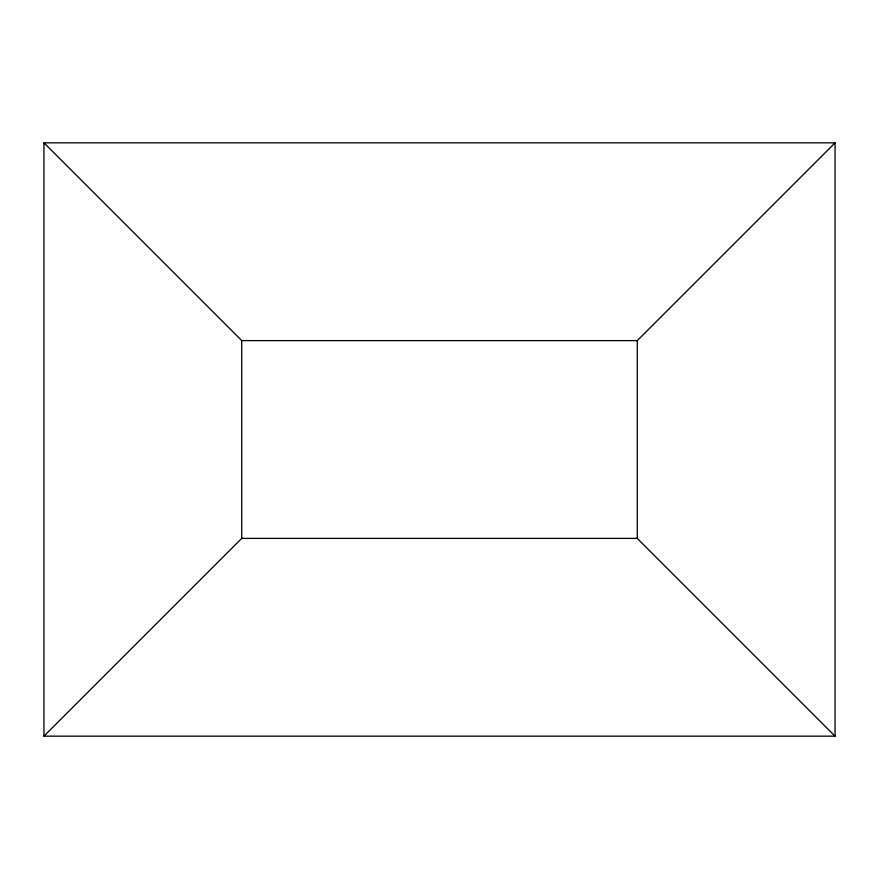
<?xml version="1.0" encoding="UTF-8"?>
<svg xmlns="http://www.w3.org/2000/svg" width="879" height="879" viewBox="0 0 879 879"><rect width="100%" height="100%" fill="white"/><g stroke="black" fill="none" stroke-linecap="round" stroke-linejoin="round"><path stroke-width="1.32" d="M43.95 736.162L241.725 538.387L637.275 538.387L835.05 736.162L835.05 142.837L43.95 142.837L43.95 736.162L835.05 736.162M43.95 142.837L241.725 340.612L637.275 340.612L835.05 142.837M637.275 340.612L637.275 538.387M241.725 340.612L241.725 538.387"/></g></svg>
